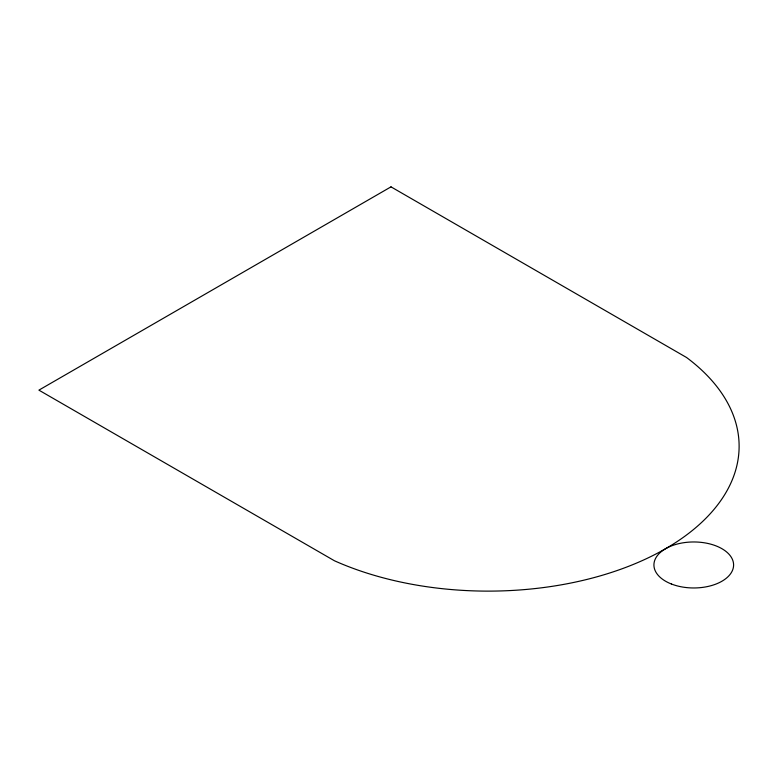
<?xml version="1.0" encoding="UTF-8"?>
<svg xmlns="http://www.w3.org/2000/svg" width="778" height="778" viewBox="0 0 778 778"><rect width="100%" height="100%" fill="white"/><g stroke="black" fill="none" stroke-linecap="round" stroke-linejoin="round"><path stroke-width="1.17" d="M390.994 186.856L38.9 390.138L334.433 560.763A251.002 144.912 0 0 0 665.598 548.704A251.002 144.912 0 0 0 686.527 357.481L390.994 186.856M671.433 584.015A39.834 23 0 0 0 733.498 566.608A39.834 23 0 0 0 676.354 544.279A39.834 23 0 0 0 671.433 584.015"/></g></svg>
